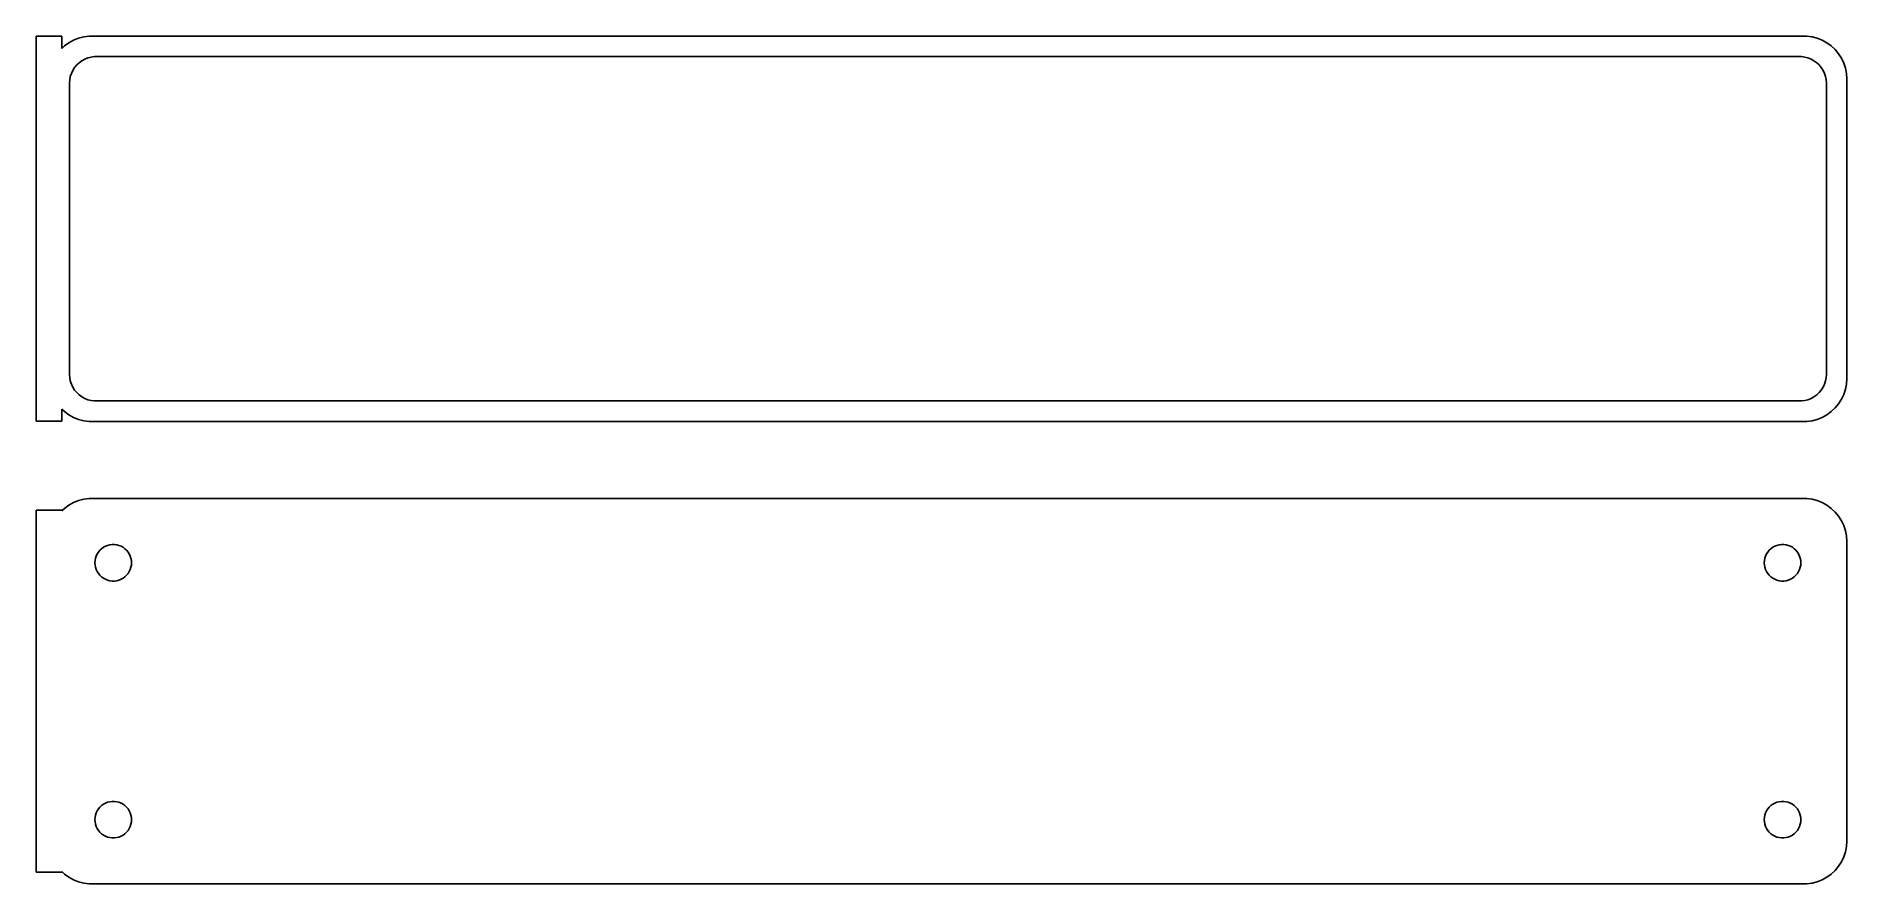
# Model space of a CAD drawing. Header units: metres. Extents: x -106 to 105, y 86 to 184.
import ezdxf

# ---------------------------------------------------------------- set-up
doc = ezdxf.new("R2010")
doc.units = ezdxf.units.M

msp = doc.modelspace()

# ---------------------------------------------------------------- linework, layer by layer
for p, q in [((-103.5, 184.479), (-106.5, 184.479)), ((-106.5, 184.479), (-106.5, 139.521)), ((-103.5, 183.059), (-103.5, 184.479)), ((-102.129, 184.024), (-102.679, 183.722)), ((-101.545, 184.255), (-102.129, 184.024)), ((-100.937, 184.411), (-101.545, 184.255)), ((-100.314, 184.49), (-100.937, 184.411)), ((100.314, 184.49), (-100.314, 184.49)), ((100.937, 184.411), (100.314, 184.49)), ((101.545, 184.255), (100.937, 184.411)), ((102.129, 184.024), (101.545, 184.255)), ((102.679, 183.722), (102.129, 184.024)), ((-103.187, 183.353), (-103.5, 183.059)), ((-102.679, 183.722), (-103.187, 183.353)), ((-100.825, 181.817), (-100.462, 181.961)), ((-100.462, 181.961), (-100.083, 182.058)), ((-100.083, 182.058), (-99.6955, 182.107)), ((-99.6955, 182.107), (99.6955, 182.107)), ((99.6955, 182.107), (100.083, 182.058)), ((100.083, 182.058), (100.462, 181.961)), ((100.462, 181.961), (100.825, 181.817)), ((103.187, 183.353), (102.679, 183.722)), ((103.645, 182.923), (103.187, 183.353)), ((104.045, 182.439), (103.645, 182.923)), ((104.382, 181.909), (104.045, 182.439)), ((104.649, 181.341), (104.382, 181.909)), ((-102.515, 179.774), (-102.394, 180.146)), ((-102.394, 180.146), (-102.228, 180.5)), ((-102.228, 180.5), (-102.018, 180.83)), ((-102.018, 180.83), (-101.769, 181.131)), ((-101.769, 181.131), (-101.484, 181.399)), ((-101.484, 181.399), (-101.168, 181.628)), ((-101.168, 181.628), (-100.825, 181.817)), ((100.825, 181.817), (101.168, 181.628)), ((101.168, 181.628), (101.484, 181.399)), ((101.484, 181.399), (101.769, 181.131)), ((101.769, 181.131), (102.018, 180.83)), ((102.018, 180.83), (102.228, 180.5)), ((102.228, 180.5), (102.394, 180.146)), ((102.394, 180.146), (102.515, 179.774)), ((104.843, 180.743), (104.649, 181.341)), ((104.961, 180.127), (104.843, 180.743)), ((105, 179.5), (104.961, 180.127)), ((-102.613, 179), (-102.588, 179.39)), ((-102.613, 145), (-102.613, 179)), ((-102.588, 179.39), (-102.515, 179.774)), ((102.515, 179.774), (102.588, 179.39)), ((102.588, 179.39), (102.613, 179)), ((102.613, 179), (102.613, 145)), ((105, 144.5), (105, 179.5)), ((-102.588, 144.61), (-102.613, 145)), ((-102.515, 144.226), (-102.588, 144.61)), ((-102.394, 143.854), (-102.515, 144.226)), ((-102.228, 143.5), (-102.394, 143.854)), ((102.394, 143.854), (102.228, 143.5)), ((102.515, 144.226), (102.394, 143.854)), ((102.588, 144.61), (102.515, 144.226)), ((102.613, 145), (102.588, 144.61)), ((104.843, 143.257), (104.961, 143.873)), ((104.961, 143.873), (105, 144.5)), ((-102.018, 143.17), (-102.228, 143.5)), ((-101.769, 142.869), (-102.018, 143.17)), ((-101.484, 142.601), (-101.769, 142.869)), ((-101.168, 142.372), (-101.484, 142.601)), ((-100.825, 142.183), (-101.168, 142.372)), ((-100.462, 142.039), (-100.825, 142.183)), ((-100.083, 141.942), (-100.462, 142.039)), ((-99.6955, 141.893), (-100.083, 141.942)), ((99.6955, 141.893), (-99.6955, 141.893)), ((100.083, 141.942), (99.6955, 141.893)), ((100.462, 142.039), (100.083, 141.942)), ((100.825, 142.183), (100.462, 142.039)), ((101.168, 142.372), (100.825, 142.183)), ((101.484, 142.601), (101.168, 142.372)), ((101.769, 142.869), (101.484, 142.601)), ((102.018, 143.17), (101.769, 142.869)), ((102.228, 143.5), (102.018, 143.17)), ((104.045, 141.561), (104.382, 142.091)), ((104.382, 142.091), (104.649, 142.659)), ((104.649, 142.659), (104.843, 143.257)), ((-103.5, 139.521), (-103.5, 140.941)), ((-103.5, 140.941), (-103.187, 140.647)), ((-103.187, 140.647), (-102.679, 140.278)), ((-102.679, 140.278), (-102.129, 139.976)), ((-102.129, 139.976), (-101.545, 139.745)), ((-101.545, 139.745), (-100.937, 139.589)), ((100.937, 139.589), (101.545, 139.745)), ((101.545, 139.745), (102.129, 139.976)), ((102.129, 139.976), (102.679, 140.278)), ((102.679, 140.278), (103.187, 140.647)), ((103.187, 140.647), (103.645, 141.077)), ((103.645, 141.077), (104.045, 141.561)), ((-106.5, 139.521), (-103.5, 139.521)), ((-100.937, 139.589), (-100.314, 139.51)), ((-100.314, 139.51), (100.314, 139.51)), ((100.314, 139.51), (100.937, 139.589)), ((-103.5, 129.153), (-106.5, 129.153)), ((-106.5, 129.153), (-106.5, 86.8474)), ((-103.187, 129.353), (-103.5, 129.059)), ((-103.5, 129.059), (-103.5, 129.153)), ((-102.679, 129.722), (-103.187, 129.353)), ((-102.129, 130.024), (-102.679, 129.722)), ((-101.545, 130.255), (-102.129, 130.024)), ((-100.937, 130.411), (-101.545, 130.255)), ((-100.314, 130.49), (-100.937, 130.411)), ((100.314, 130.49), (-100.314, 130.49)), ((100.937, 130.411), (100.314, 130.49)), ((101.545, 130.255), (100.937, 130.411)), ((102.129, 130.024), (101.545, 130.255)), ((102.679, 129.722), (102.129, 130.024)), ((103.187, 129.353), (102.679, 129.722)), ((103.645, 128.923), (103.187, 129.353)), ((104.045, 128.439), (103.645, 128.923)), ((104.382, 127.909), (104.045, 128.439)), ((104.649, 127.341), (104.382, 127.909)), ((104.843, 126.743), (104.649, 127.341)), ((-98.8611, 124.645), (-98.6441, 124.803)), ((-98.6441, 124.803), (-98.4092, 124.932)), ((-98.4092, 124.932), (-98.1598, 125.031)), ((-98.1598, 125.031), (-97.9001, 125.097)), ((-97.9001, 125.097), (-97.6341, 125.131)), ((-97.6341, 125.131), (-97.3659, 125.131)), ((-97.3659, 125.131), (-97.0999, 125.097)), ((-97.0999, 125.097), (-96.8401, 125.031)), ((-96.8401, 125.031), (-96.5908, 124.932)), ((-96.5908, 124.932), (-96.3559, 124.803)), ((-96.3559, 124.803), (-96.1389, 124.645)), ((96.1389, 124.645), (96.3559, 124.803)), ((96.3559, 124.803), (96.5908, 124.932)), ((96.5908, 124.932), (96.8401, 125.031)), ((96.8401, 125.031), (97.0999, 125.097)), ((97.0999, 125.097), (97.3659, 125.131)), ((97.3659, 125.131), (97.6341, 125.131)), ((97.6341, 125.131), (97.9001, 125.097)), ((97.9001, 125.097), (98.1598, 125.031)), ((98.1598, 125.031), (98.4092, 124.932)), ((98.4092, 124.932), (98.6441, 124.803)), ((98.6441, 124.803), (98.8611, 124.645)), ((104.961, 126.127), (104.843, 126.743)), ((105, 125.5), (104.961, 126.127)), ((105, 90.5), (105, 125.5)), ((-99.6353, 123), (-99.6185, 123.268)), ((-99.6185, 122.732), (-99.6353, 123)), ((-99.6185, 123.268), (-99.5682, 123.531)), ((-99.5682, 122.469), (-99.6185, 122.732)), ((-99.5682, 123.531), (-99.4853, 123.786)), ((-99.4853, 123.786), (-99.3712, 124.029)), ((-99.3712, 124.029), (-99.2275, 124.255)), ((-99.2275, 124.255), (-99.0566, 124.462)), ((-99.0566, 124.462), (-98.8611, 124.645)), ((-96.1389, 124.645), (-95.9434, 124.462)), ((-95.9434, 124.462), (-95.7725, 124.255)), ((-95.7725, 124.255), (-95.6288, 124.029)), ((-95.6288, 124.029), (-95.5146, 123.786)), ((-95.5146, 123.786), (-95.4318, 123.531)), ((-95.4318, 123.531), (-95.3815, 123.268)), ((-95.3815, 122.732), (-95.4318, 122.469)), ((-95.3815, 123.268), (-95.3647, 123)), ((-95.3647, 123), (-95.3815, 122.732)), ((95.3647, 123), (95.3815, 123.268)), ((95.3815, 122.732), (95.3647, 123)), ((95.3815, 123.268), (95.4318, 123.531)), ((95.4318, 122.469), (95.3815, 122.732)), ((95.4318, 123.531), (95.5146, 123.786)), ((95.5146, 123.786), (95.6288, 124.029)), ((95.6288, 124.029), (95.7725, 124.255)), ((95.7725, 124.255), (95.9434, 124.462)), ((95.9434, 124.462), (96.1389, 124.645)), ((98.8611, 124.645), (99.0566, 124.462)), ((99.0566, 124.462), (99.2275, 124.255)), ((99.2275, 124.255), (99.3712, 124.029)), ((99.3712, 124.029), (99.4853, 123.786)), ((99.4853, 123.786), (99.5682, 123.531)), ((99.5682, 123.531), (99.6185, 123.268)), ((99.6185, 122.732), (99.5682, 122.469)), ((99.6185, 123.268), (99.6353, 123)), ((99.6353, 123), (99.6185, 122.732)), ((-99.4853, 122.214), (-99.5682, 122.469)), ((-99.3712, 121.971), (-99.4853, 122.214)), ((-99.2275, 121.745), (-99.3712, 121.971)), ((-99.0566, 121.538), (-99.2275, 121.745)), ((-98.8611, 121.355), (-99.0566, 121.538)), ((-98.6441, 121.197), (-98.8611, 121.355)), ((-98.4092, 121.068), (-98.6441, 121.197)), ((-98.1598, 120.969), (-98.4092, 121.068)), ((-97.9001, 120.903), (-98.1598, 120.969)), ((-97.6341, 120.869), (-97.9001, 120.903)), ((-97.3659, 120.869), (-97.6341, 120.869)), ((-97.0999, 120.903), (-97.3659, 120.869)), ((-96.8401, 120.969), (-97.0999, 120.903)), ((-96.5908, 121.068), (-96.8401, 120.969)), ((-96.3559, 121.197), (-96.5908, 121.068)), ((-96.1389, 121.355), (-96.3559, 121.197)), ((-95.9434, 121.538), (-96.1389, 121.355)), ((-95.7725, 121.745), (-95.9434, 121.538)), ((-95.6288, 121.971), (-95.7725, 121.745)), ((-95.5146, 122.214), (-95.6288, 121.971)), ((-95.4318, 122.469), (-95.5146, 122.214)), ((95.5146, 122.214), (95.4318, 122.469)), ((95.6288, 121.971), (95.5146, 122.214)), ((95.7725, 121.745), (95.6288, 121.971)), ((95.9434, 121.538), (95.7725, 121.745)), ((96.1389, 121.355), (95.9434, 121.538)), ((96.3559, 121.197), (96.1389, 121.355)), ((96.5908, 121.068), (96.3559, 121.197)), ((96.8401, 120.969), (96.5908, 121.068)), ((97.0999, 120.903), (96.8401, 120.969)), ((97.3659, 120.869), (97.0999, 120.903)), ((97.6341, 120.869), (97.3659, 120.869)), ((97.9001, 120.903), (97.6341, 120.869)), ((98.1598, 120.969), (97.9001, 120.903)), ((98.4092, 121.068), (98.1598, 120.969)), ((98.6441, 121.197), (98.4092, 121.068)), ((98.8611, 121.355), (98.6441, 121.197)), ((99.0566, 121.538), (98.8611, 121.355)), ((99.2275, 121.745), (99.0566, 121.538)), ((99.3712, 121.971), (99.2275, 121.745)), ((99.4853, 122.214), (99.3712, 121.971)), ((99.5682, 122.469), (99.4853, 122.214)), ((-99.6353, 93), (-99.6185, 93.2676)), ((-99.6185, 93.2676), (-99.5682, 93.531)), ((-99.5682, 93.531), (-99.4853, 93.7861)), ((-99.4853, 93.7861), (-99.3712, 94.0287)), ((-99.3712, 94.0287), (-99.2275, 94.2551)), ((-99.2275, 94.2551), (-99.0566, 94.4617)), ((-99.0566, 94.4617), (-98.8611, 94.6453)), ((-98.8611, 94.6453), (-98.6441, 94.8029)), ((-98.6441, 94.8029), (-98.4092, 94.9321)), ((-98.4092, 94.9321), (-98.1598, 95.0308)), ((-98.1598, 95.0308), (-97.9001, 95.0975)), ((-97.9001, 95.0975), (-97.6341, 95.1311)), ((-97.6341, 95.1311), (-97.3659, 95.1311)), ((-97.3659, 95.1311), (-97.0999, 95.0975)), ((-97.0999, 95.0975), (-96.8401, 95.0308)), ((-96.8401, 95.0308), (-96.5908, 94.9321)), ((-96.5908, 94.9321), (-96.3559, 94.8029)), ((-96.3559, 94.8029), (-96.1389, 94.6453)), ((-96.1389, 94.6453), (-95.9434, 94.4617)), ((-95.9434, 94.4617), (-95.7725, 94.2551)), ((-95.7725, 94.2551), (-95.6288, 94.0287)), ((-95.6288, 94.0287), (-95.5146, 93.7861)), ((-95.5146, 93.7861), (-95.4318, 93.531)), ((-95.4318, 93.531), (-95.3815, 93.2676)), ((-95.3815, 93.2676), (-95.3647, 93)), ((95.3647, 93), (95.3815, 93.2676)), ((95.3815, 93.2676), (95.4318, 93.531)), ((95.4318, 93.531), (95.5146, 93.7861)), ((95.5146, 93.7861), (95.6288, 94.0287)), ((95.6288, 94.0287), (95.7725, 94.2551)), ((95.7725, 94.2551), (95.9434, 94.4617)), ((95.9434, 94.4617), (96.1389, 94.6453)), ((96.1389, 94.6453), (96.3559, 94.8029)), ((96.3559, 94.8029), (96.5908, 94.9321)), ((96.5908, 94.9321), (96.8401, 95.0308)), ((96.8401, 95.0308), (97.0999, 95.0975)), ((97.0999, 95.0975), (97.3659, 95.1311)), ((97.3659, 95.1311), (97.6341, 95.1311)), ((97.6341, 95.1311), (97.9001, 95.0975)), ((97.9001, 95.0975), (98.1598, 95.0308)), ((98.1598, 95.0308), (98.4092, 94.9321)), ((98.4092, 94.9321), (98.6441, 94.8029)), ((98.6441, 94.8029), (98.8611, 94.6453)), ((98.8611, 94.6453), (99.0566, 94.4617)), ((99.0566, 94.4617), (99.2275, 94.2551)), ((99.2275, 94.2551), (99.3712, 94.0287)), ((99.3712, 94.0287), (99.4853, 93.7861)), ((99.4853, 93.7861), (99.5682, 93.531)), ((99.5682, 93.531), (99.6185, 93.2676)), ((99.6185, 93.2676), (99.6353, 93)), ((-99.6185, 92.7324), (-99.6353, 93)), ((-99.5682, 92.469), (-99.6185, 92.7324)), ((-99.4853, 92.214), (-99.5682, 92.469)), ((-99.3712, 91.9713), (-99.4853, 92.214)), ((-99.2275, 91.7449), (-99.3712, 91.9713)), ((-99.0566, 91.5383), (-99.2275, 91.7449)), ((-98.8611, 91.3547), (-99.0566, 91.5383)), ((-98.6441, 91.1971), (-98.8611, 91.3547)), ((-98.4092, 91.0679), (-98.6441, 91.1971)), ((-98.1598, 90.9692), (-98.4092, 91.0679)), ((-97.9001, 90.9025), (-98.1598, 90.9692)), ((-96.8401, 90.9692), (-97.0999, 90.9025)), ((-96.5908, 91.0679), (-96.8401, 90.9692)), ((-96.3559, 91.1971), (-96.5908, 91.0679)), ((-96.1389, 91.3547), (-96.3559, 91.1971)), ((-95.9434, 91.5383), (-96.1389, 91.3547)), ((-95.7725, 91.7449), (-95.9434, 91.5383)), ((-95.6288, 91.9713), (-95.7725, 91.7449)), ((-95.5146, 92.214), (-95.6288, 91.9713)), ((-95.4318, 92.469), (-95.5146, 92.214)), ((-95.3815, 92.7324), (-95.4318, 92.469)), ((-95.3647, 93), (-95.3815, 92.7324)), ((95.3815, 92.7324), (95.3647, 93)), ((95.4318, 92.469), (95.3815, 92.7324)), ((95.5146, 92.214), (95.4318, 92.469)), ((95.6288, 91.9713), (95.5146, 92.214)), ((95.7725, 91.7449), (95.6288, 91.9713)), ((95.9434, 91.5383), (95.7725, 91.7449)), ((96.1389, 91.3547), (95.9434, 91.5383)), ((96.3559, 91.1971), (96.1389, 91.3547)), ((96.5908, 91.0679), (96.3559, 91.1971)), ((96.8401, 90.9692), (96.5908, 91.0679)), ((97.0999, 90.9025), (96.8401, 90.9692)), ((98.1598, 90.9692), (97.9001, 90.9025)), ((98.4092, 91.0679), (98.1598, 90.9692)), ((98.6441, 91.1971), (98.4092, 91.0679)), ((98.8611, 91.3547), (98.6441, 91.1971)), ((99.0566, 91.5383), (98.8611, 91.3547)), ((99.2275, 91.7449), (99.0566, 91.5383)), ((99.3712, 91.9713), (99.2275, 91.7449)), ((99.4853, 92.214), (99.3712, 91.9713)), ((99.5682, 92.469), (99.4853, 92.214)), ((99.6185, 92.7324), (99.5682, 92.469)), ((99.6353, 93), (99.6185, 92.7324)), ((-97.6341, 90.8689), (-97.9001, 90.9025)), ((-97.3659, 90.8689), (-97.6341, 90.8689)), ((-97.0999, 90.9025), (-97.3659, 90.8689)), ((97.3659, 90.8689), (97.0999, 90.9025)), ((97.6341, 90.8689), (97.3659, 90.8689)), ((97.9001, 90.9025), (97.6341, 90.8689)), ((104.649, 88.6594), (104.843, 89.2566)), ((104.843, 89.2566), (104.961, 89.8733)), ((104.961, 89.8733), (105, 90.5)), ((-106.5, 86.8474), (-103.5, 86.8474)), ((-103.5, 86.8474), (-103.5, 86.9413)), ((-103.5, 86.9413), (-103.187, 86.6474)), ((103.187, 86.6474), (103.645, 87.0773)), ((103.645, 87.0773), (104.045, 87.5611)), ((104.045, 87.5611), (104.382, 88.0912)), ((104.382, 88.0912), (104.649, 88.6594)), ((-103.187, 86.6474), (-102.679, 86.2784)), ((-102.679, 86.2784), (-102.129, 85.9759)), ((-102.129, 85.9759), (-101.545, 85.7447)), ((-101.545, 85.7447), (-100.937, 85.5886)), ((-100.937, 85.5886), (-100.314, 85.5099)), ((-100.314, 85.5099), (100.314, 85.5099)), ((100.314, 85.5099), (100.937, 85.5886)), ((100.937, 85.5886), (101.545, 85.7447)), ((101.545, 85.7447), (102.129, 85.9759)), ((102.129, 85.9759), (102.679, 86.2784)), ((102.679, 86.2784), (103.187, 86.6474))]:
    msp.add_line(p, q)

doc.saveas('drawing.dxf')
